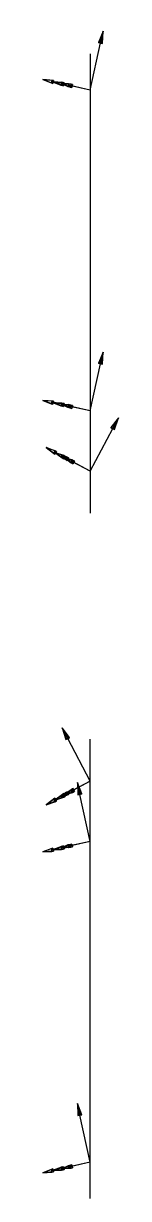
# Model space of a CAD drawing. Header units: millimetres. Extents: x -2952 to 13, y -99 to 102.
# Drawn here: x -715.2 to -700.8, y -94.9 to 99.9 of the extents above; entities that cross this region are included whole.
import ezdxf

# ---------------------------------------------------------------- set-up
doc = ezdxf.new("R2010")
doc.units = ezdxf.units.MM
doc.layers.add('AutoDetect_3_5', color=1, linetype='Continuous')
doc.layers.add('AutoDetect_4_6', color=1, linetype='Continuous')

# ---------------------------------------------------------------- blocks, each defined once
blk = doc.blocks.new('Kontrollpunkt')
at = {"color": 0}
for q in [(0, 6), (8, 0), (0, 0, 4)]:
    blk.add_line((0, 0), q, dxfattribs=at)
for points in [[(0.25, 8, -0.25), (-0.25, 8, -0.25), (-0.25, 8, 0.25), (0, 10, 0), (-0.25, 8, -0.25), (0.25, 8, 0.25), (0, 10, 0), (0.25, 8, -0.25), (0.25, 8, 0.25), (-0.25, 8, 0.25)], [(0.25, 6, -0.25), (-0.25, 6, -0.25), (-0.25, 6, 0.25), (0, 8, 0), (-0.25, 6, -0.25), (0.25, 6, 0.25), (0, 8, 0), (0.25, 6, -0.25), (0.25, 6, 0.25), (-0.25, 6, 0.25)], [(0.25, 0.25, 4), (-0.25, 0.25, 4), (-0.25, -0.25, 4), (0, 0, 6), (-0.25, 0.25, 4), (0.25, -0.25, 4), (0, 0, 6), (0.25, 0.25, 4), (0.25, -0.25, 4), (-0.25, -0.25, 4)], [(0.25, 0.25, 6), (-0.25, 0.25, 6), (-0.25, -0.25, 6), (0, 0, 8), (-0.25, 0.25, 6), (0.25, -0.25, 6), (0, 0, 8), (0.25, 0.25, 6), (0.25, -0.25, 6), (-0.25, -0.25, 6)], [(0.25, 0.25, 8), (-0.25, 0.25, 8), (-0.25, -0.25, 8), (0, 0, 10), (-0.25, 0.25, 8), (0.25, -0.25, 8), (0, 0, 10), (0.25, 0.25, 8), (0.25, -0.25, 8), (-0.25, -0.25, 8)], [(8, 0.25, -0.25), (8, 0.25, 0.25), (8, -0.25, 0.25), (10, 0, 0), (8, 0.25, 0.25), (8, -0.25, -0.25), (10, 0, 0), (8, 0.25, -0.25), (8, -0.25, -0.25), (8, -0.25, 0.25)]]:
    blk.add_polyline3d(points, dxfattribs=at)

msp = doc.modelspace()

# ---------------------------------------------------------------- linework, layer by layer
at = {"layer": 'AutoDetect_3_5', "color": 1}
msp.add_line((-705.61, -94.9, -435.4), (-705.61, -25.7, -435.4), dxfattribs=at)
at = {"layer": 'AutoDetect_3_5', "color": 1, "extrusion": (1, 0, 0)}
msp.add_arc((-25.7, -414.4, -705.61), 21, 270, 289.418, dxfattribs=at)
at = {"layer": 'AutoDetect_4_6', "color": 1}
msp.add_line((-705.61, 94.9, -435.4), (-705.61, 25.7, -435.4), dxfattribs=at)
at = {"layer": 'AutoDetect_4_6', "color": 1, "extrusion": (-1, 0, 0)}
msp.add_arc((-25.7, -414.4, 705.61), 21, 270, 289.418, dxfattribs=at)

# ---------------------------------------------------------------- block references
at = {"layer": 'AutoDetect_3_5', "color": 1, "extrusion": (-0.736481, -0.390731, 0.5522), "rotation": 180}
msp.add_blockref('Kontrollpunkt', (-307.99, -713.85, 289.28), dxfattribs=at)
at = {"layer": 'AutoDetect_3_5', "color": 1, "extrusion": (-0.787929, -0.173648, 0.590774), "rotation": 180}
for p in [(-117, -762.92, 304.95), (-65.05, -769.69, 314.18)]:
    msp.add_blockref('Kontrollpunkt', p, dxfattribs=at)
at = {"layer": 'AutoDetect_4_6', "color": 1, "extrusion": (-0.787929, 0.173648, 0.590774), "rotation": 180}
for p in [(65.05, -769.69, 314.18), (117, -762.92, 304.95)]:
    msp.add_blockref('Kontrollpunkt', p, dxfattribs=at)
at = {"layer": 'AutoDetect_4_6', "color": 1, "extrusion": (-0.736481, 0.390731, 0.5522), "rotation": 180}
msp.add_blockref('Kontrollpunkt', (307.99, -713.85, 289.28), dxfattribs=at)

doc.saveas('drawing.dxf')
